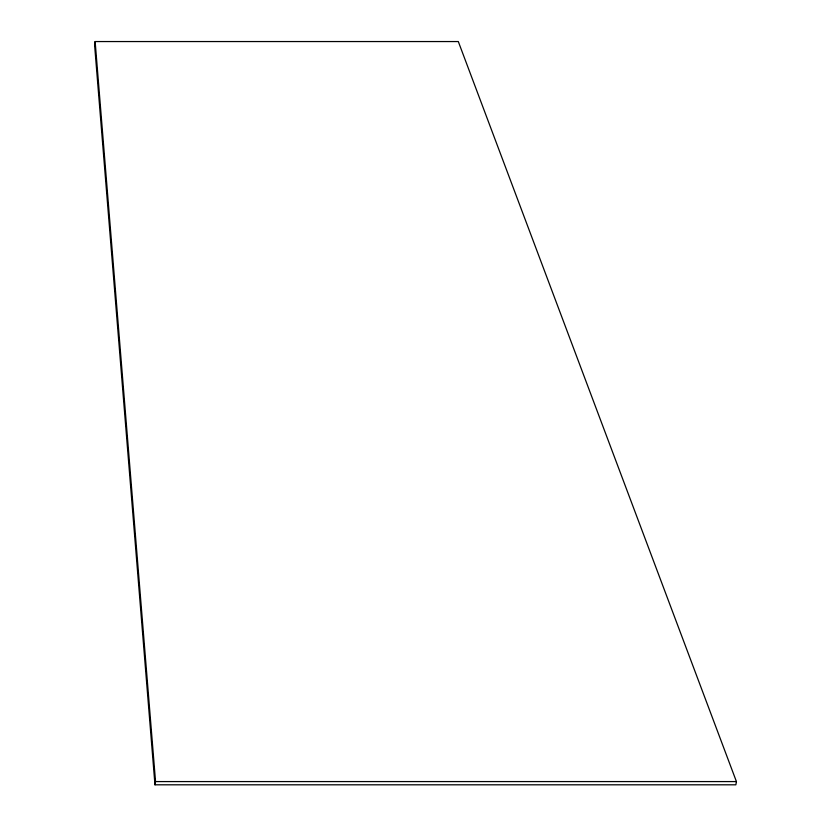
<?xml version="1.0" encoding="UTF-8"?>
<svg xmlns="http://www.w3.org/2000/svg" width="831" height="831" viewBox="0 0 831 831"><rect width="100%" height="100%" fill="white"/><g stroke="black" fill="none" stroke-linecap="round" stroke-linejoin="round"><path stroke-width="1.25" d="M95.139 41.55L94.578 44.781L154.971 784.807L735.861 784.807L736.422 781.576L458.307 41.55L95.139 41.55L155.542 781.576L154.971 784.807M155.542 781.576L736.422 781.576"/></g></svg>
